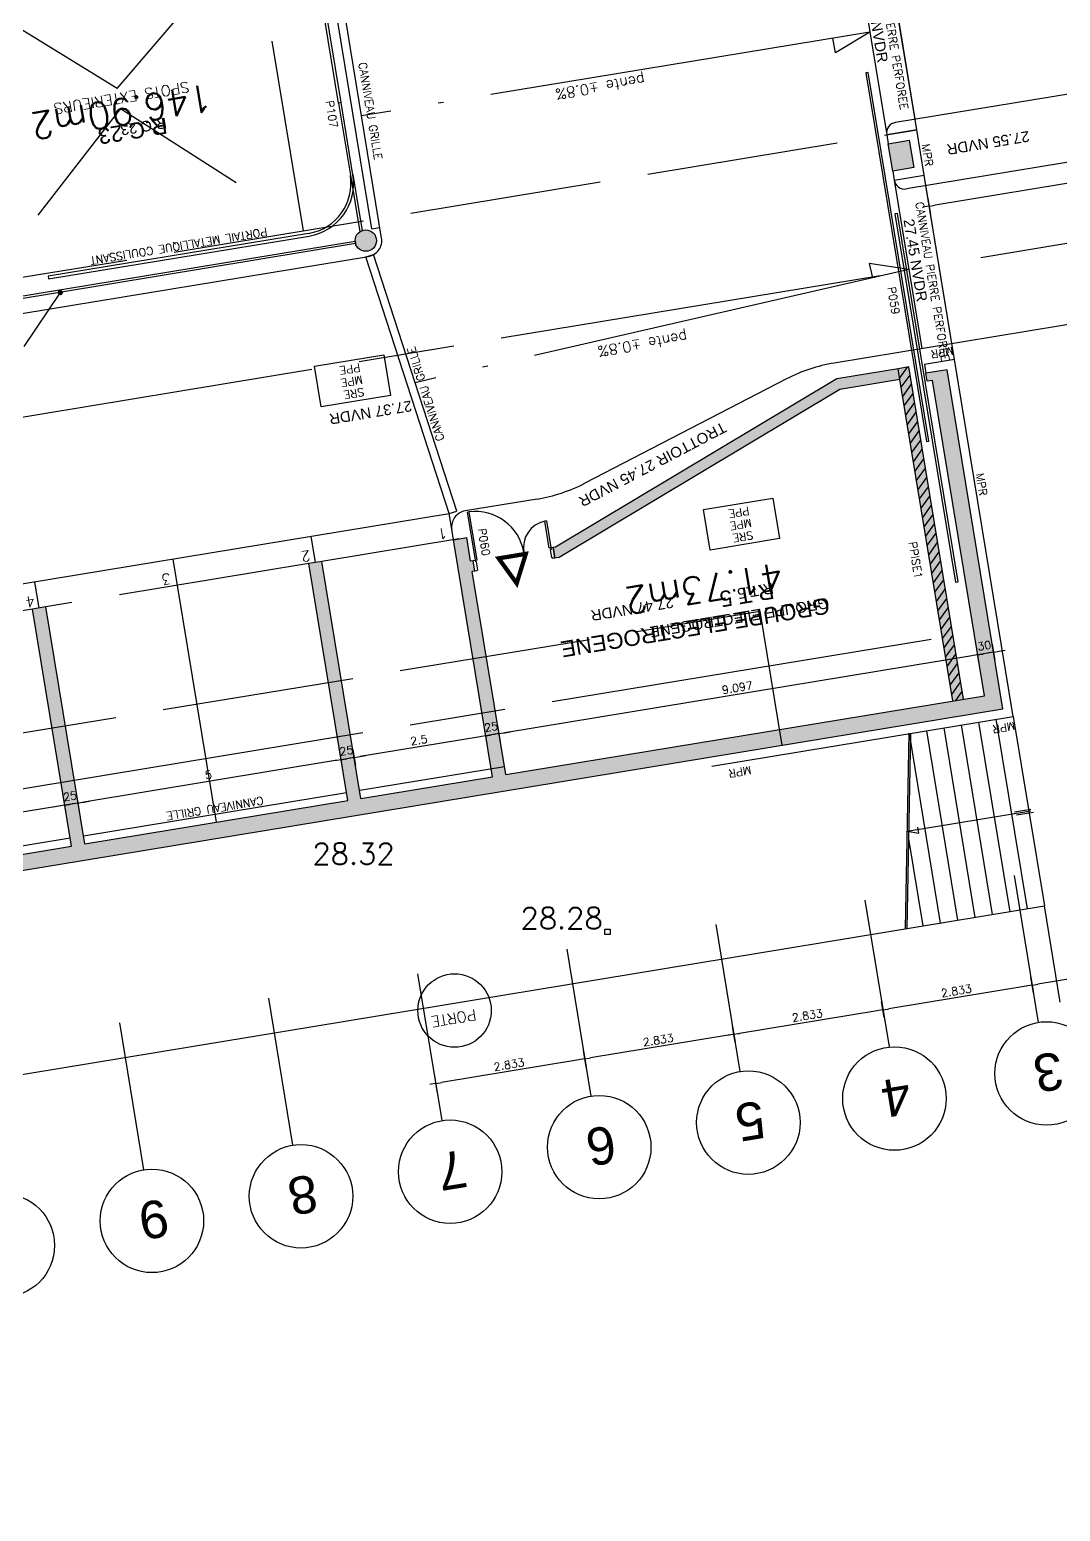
# Model space of a CAD drawing. Header units: millimetres. Extents: x 33240 to 33395, y 51607 to 51720.
# Drawn here: x 33359.2 to 33378.53, y 51626.06 to 51653.83 of the extents above; entities that cross this region are included whole.
import ezdxf
from ezdxf.enums import TextEntityAlignment as Align

# ---------------------------------------------------------------- set-up
doc = ezdxf.new("R2010")
doc.units = ezdxf.units.MM
doc.header["$LTSCALE"] = 0.3
doc.header["$MEASUREMENT"] = 0
doc.header["$PDMODE"] = 34
doc.header["$PDSIZE"] = 0.3
for name, pattern in [('ACAD_ISO02W100', [15, 12, -3]), ('ACAD_ISO04W100', [30, 24, -3, 0, -3]), ('ACAD_ISO08W100', [36, 24, -3, 6, -3]), ('ACAD_ISO13W100', [36, 12, -3, 12, -3, 0, -3, 0, -3])]:
    doc.linetypes.add(name, pattern=pattern)
doc.layers.get('0').update_dxf_attribs({"linetype": 'CONTINUOUS'})
doc.layers.get('DEFPOINTS').update_dxf_attribs({"linetype": 'CONTINUOUS'})
for name, color, linetype in [('00-TRAMES-BAT', 7, 'ACAD_ISO08W100'), ('01-TREMIE-ESCAL-ASC', 4, 'CONTINUOUS'), ('02-MURS-MACONNERIE', 241, 'CONTINUOUS'), ('02-MURS-PORTEUR', 1, 'CONTINUOUS'), ('02-MURS-POTEAU', 6, 'CONTINUOUS'), ('05-MEN-EXT', 142, 'CONTINUOUS'), ('05-MEN-EXT-NUM', 3, 'CONTINUOUS'), ('07-REVT.PIERRE', 21, 'CONTINUOUS'), ('09-COT-EXT', 4, 'CONTINUOUS'), ('09-COT-INT', 7, 'CONTINUOUS'), ('10-ANN-ALTITUDE', 152, 'CONTINUOUS'), ('10-ANN-ALTITUDE-GEO', 152, 'CONTINUOUS'), ('10-ANN-NOMENCLATURE', 3, 'CONTINUOUS'), ('10-ANN-NOMPIECE', 3, 'CONTINUOUS'), ('10-ANN-NOMPIECE-CODE', 171, 'CONTINUOUS'), ('10-ANN-SURF', 62, 'CONTINUOUS'), ('10-ANN-TEXTE', 3, 'CONTINUOUS'), ('11-RES-ELECTRICITE', 71, 'CONTINUOUS'), ('11-RES-EP', 150, 'ACAD_ISO13W100'), ('11-RES-ISOL-FEU', 2, 'CONTINUOUS'), ('12-ESP-JARDI', 73, 'CONTINUOUS'), ('13-VOIE', 31, 'CONTINUOUS'), ('14-HACH-MACONNERIE', 4, 'CONTINUOUS'), ('14-HACH-MURS', 253, 'CONTINUOUS'), ('14-HACH-POTEAU', 251, 'CONTINUOUS')]:
    doc.layers.add(name, color=color, linetype=linetype)
doc.styles.add('ANN', font='romans.shx')
doc.styles.add('COT', font='romans.shx')
doc.styles.add('NDP', font='ARIAL.TTF')
doc.styles.add('NIV', font='ARIAL.TTF', dxfattribs={"height": 0.2})
doc.styles.add('ROMANS', font='romans.shx', dxfattribs={"height": 0.2})
doc.styles.add('SURF', font='romans.shx', dxfattribs={"height": 0.5})
doc.styles.add('TRAME', font='ARIAL.TTF')
doc.dimstyles.new('COTEXT', dxfattribs={"dimtxt": 0.15, "dimasz": 0.11, "dimexe": 0, "dimexo": 0, "dimgap": 0.05, "dimtad": 1, "dimdec": 3, "dimdsep": 46, "dimtxsty": 'COT', "dimblk1": 'COTBLOC', "dimblk2": 'COTBLOC', "dimsah": 1, "dimcen": -0.1, "dimse1": 1, "dimse2": 1, "dimadec": 0, "dimazin": 0, "dimtfac": 1, "dimtdec": 3, "dimtmove": 2, "dimatfit": 3, "dimldrblk": 'COTBLOC', "dimfxl": 1, "dimtolj": 1, "dimarcsym": 0})

# ---------------------------------------------------------------- blocks, each defined once
blk = doc.blocks.new('BL7', base_point=(1.5, 1))
blk.add_lwpolyline([(1, 0.5), (1, 1.5), (2, 1.5), (2, 0.5), (1, 0.5)])
blk = doc.blocks.new('COTBLOC')
for p, q in [((-0.76, 0), (-0.99, 0)), ((0, 0), (-0.76, 0)), ((0, -1.3608), (0, 1.3608)), ((0, 0), (0.76, 0)), ((0.76, 0), (0.99, 0))]:
    blk.add_line(p, q)
at = {"const_width": 0.15}
blk.add_lwpolyline([(-0.1, 0, 1), (0.1, 0, 1)], format="xyb", close=True, dxfattribs=at)
blk = doc.blocks.new('*D89')
at = {"layer": '09-COT-EXT', "color": 0, "lineweight": -2}
blk.add_line((33369.502, 51634.525), (33366.923, 51634.1), dxfattribs=at)
at = {"layer": 'DEFPOINTS', "color": 0}
for p in [(33369.439, 51635.582), (33366.644, 51635.122), (33366.815, 51634.082)]:
    blk.add_point(p, dxfattribs=at)
at = {"layer": '09-COT-EXT', "color": 0, "lineweight": -2, "xscale": 0.11, "yscale": 0.11, "zscale": 0.11}
for p, rotation in [((33369.61, 51634.543), 9.350573668692412), ((33366.815, 51634.082), 189.3505736686924)]:
    blk.add_blockref('COTBLOC', p, dxfattribs=dict(at, rotation=rotation))
at = {"layer": '09-COT-EXT', "color": 0, "insert": (33368.192, 51634.436), "char_height": 0.15, "attachment_point": 5, "rotation": 9.3506, "style": 'COT'}
blk.add_mtext('\\A1;2.833', dxfattribs=at)
blk = doc.blocks.new('*D90')
at = {"layer": '09-COT-EXT', "color": 0, "lineweight": -2}
blk.add_line((33380.685, 51636.366), (33378.106, 51635.941), dxfattribs=at)
at = {"layer": 'DEFPOINTS', "color": 0}
for p in [(33380.622, 51637.424), (33377.826, 51636.963), (33377.998, 51635.924)]:
    blk.add_point(p, dxfattribs=at)
at = {"layer": '09-COT-EXT', "color": 0, "lineweight": -2, "xscale": 0.11, "yscale": 0.11, "zscale": 0.11}
for p, rotation in [((33380.793, 51636.384), 9.350573668692412), ((33377.998, 51635.924), 189.3505736686924)]:
    blk.add_blockref('COTBLOC', p, dxfattribs=dict(at, rotation=rotation))
at = {"layer": '09-COT-EXT', "color": 0, "insert": (33379.375, 51636.277), "char_height": 0.15, "attachment_point": 5, "rotation": 9.3506, "style": 'COT'}
blk.add_mtext('\\A1;2.833', dxfattribs=at)
blk = doc.blocks.new('*D91')
at = {"layer": '09-COT-EXT', "color": 0, "lineweight": -2}
blk.add_line((33375.093, 51635.445), (33372.515, 51635.021), dxfattribs=at)
at = {"layer": 'DEFPOINTS', "color": 0}
for p in [(33375.031, 51636.503), (33372.235, 51636.043), (33372.406, 51635.003)]:
    blk.add_point(p, dxfattribs=at)
at = {"layer": '09-COT-EXT', "color": 0, "lineweight": -2, "xscale": 0.11, "yscale": 0.11, "zscale": 0.11}
for p, rotation in [((33375.202, 51635.463), 9.350573668692412), ((33372.406, 51635.003), 189.3505736686924)]:
    blk.add_blockref('COTBLOC', p, dxfattribs=dict(at, rotation=rotation))
at = {"layer": '09-COT-EXT', "color": 0, "insert": (33373.784, 51635.356), "char_height": 0.15, "attachment_point": 5, "rotation": 9.3506, "style": 'COT'}
blk.add_mtext('\\A1;2.833', dxfattribs=at)
blk = doc.blocks.new('*D92')
at = {"layer": '09-COT-EXT', "color": 0, "lineweight": -2}
blk.add_line((33372.298, 51634.985), (33369.719, 51634.56), dxfattribs=at)
at = {"layer": 'DEFPOINTS', "color": 0}
for p in [(33372.235, 51636.043), (33369.439, 51635.582), (33369.61, 51634.543)]:
    blk.add_point(p, dxfattribs=at)
at = {"layer": '09-COT-EXT', "color": 0, "lineweight": -2, "xscale": 0.11, "yscale": 0.11, "zscale": 0.11}
for p, rotation in [((33372.406, 51635.003), 9.350573668692412), ((33369.61, 51634.543), 189.3505736686924)]:
    blk.add_blockref('COTBLOC', p, dxfattribs=dict(at, rotation=rotation))
at = {"layer": '09-COT-EXT', "color": 0, "insert": (33370.988, 51634.896), "char_height": 0.15, "attachment_point": 5, "rotation": 9.3506, "style": 'COT'}
blk.add_mtext('\\A1;2.833', dxfattribs=at)
blk = doc.blocks.new('*D93')
at = {"layer": '09-COT-EXT', "color": 0, "lineweight": -2}
blk.add_line((33377.889, 51635.906), (33375.31, 51635.481), dxfattribs=at)
at = {"layer": 'DEFPOINTS', "color": 0}
for p in [(33377.826, 51636.963), (33375.031, 51636.503), (33375.202, 51635.463)]:
    blk.add_point(p, dxfattribs=at)
at = {"layer": '09-COT-EXT', "color": 0, "lineweight": -2, "xscale": 0.11, "yscale": 0.11, "zscale": 0.11}
for p, rotation in [((33377.998, 51635.924), 9.350573668692412), ((33375.202, 51635.463), 189.3505736686924)]:
    blk.add_blockref('COTBLOC', p, dxfattribs=dict(at, rotation=rotation))
at = {"layer": '09-COT-EXT', "color": 0, "insert": (33376.579, 51635.817), "char_height": 0.15, "attachment_point": 5, "rotation": 9.3506, "style": 'COT'}
blk.add_mtext('\\A1;2.833', dxfattribs=at)
blk = doc.blocks.new('SMP2')
blk.add_lwpolyline([(-1.315, 0), (0, 0), (0, -0.77), (-1.315, -0.77)], close=True)
at = {"style": 'ROMANS'}
for tag, p in [('SOLS', (-0.646, -0.148)), ('FAUX-PLAFONDS', (-0.646, -0.61)), ('PAROIS', (-0.643, -0.377))]:
    blk.add_attdef(tag, text='', height=0.15, dxfattribs=at).set_placement(p, align=Align.MIDDLE)
blk = doc.blocks.new('MVP95')
for p, q in [((0.045, -0.03), (0.045, 0.915)), ((0.075, 0.915), (0.045, 0.915)), ((0.075, 0), (0.075, 0.915)), ((1.475, 0.515), (1.445, 0.515)), ((1.445, 0), (1.445, 0.515)), ((1.475, 0.515), (1.475, -0.03)), ((0, -0.2), (0, 0)), ((0.075, 0), (0, 0)), ((0.045, -0.2), (0, -0.2)), ((0.06, -0.03), (0.045, -0.03)), ((0.045, -0.2), (0.045, -0.185)), ((0.06, -0.185), (0.045, -0.185)), ((0.06, -0.185), (0.06, -0.03)), ((1.52, 0), (1.445, 0)), ((1.46, -0.03), (1.46, -0.185)), ((1.475, -0.03), (1.46, -0.03)), ((1.475, -0.185), (1.46, -0.185)), ((1.475, -0.185), (1.475, -0.2)), ((1.52, -0.2), (1.475, -0.2)), ((1.52, 0), (1.52, -0.2))]:
    blk.add_line(p, q)
for centre, radius, start, end in [((0.045, 0), 0.915, 359.9692, 88.1212), ((1.475, 0.001), 0.515, 93.3395, 180.0973)]:
    blk.add_arc(centre, radius, start, end)
blk = doc.blocks.new('*D130')
at = {"layer": '09-COT-INT', "color": 0, "lineweight": -2}
for p, q in [((33376.87, 51642.097), (33376.761, 51642.079)), ((33377.274, 51642.163), (33376.978, 51642.115)), ((33377.383, 51642.181), (33377.491, 51642.199))]:
    blk.add_line(p, q, dxfattribs=at)
at = {"layer": 'DEFPOINTS', "color": 0}
for p in [(33376.978, 51642.115), (33377.104, 51641.348), (33377.449, 51641.1)]:
    blk.add_point(p, dxfattribs=at)
at = {"layer": '09-COT-INT', "color": 0, "lineweight": -2, "xscale": 0.11, "yscale": 0.11, "zscale": 0.11}
for p, rotation in [((33376.978, 51642.115), 9.350573668281081), ((33377.274, 51642.163), 189.350573668281)]:
    blk.add_blockref('COTBLOC', p, dxfattribs=dict(at, rotation=rotation))
at = {"layer": '09-COT-INT', "color": 0, "insert": (33377.102, 51642.287), "char_height": 0.15, "attachment_point": 5, "rotation": 9.3506, "style": 'COT'}
blk.add_mtext('\\A1;30', dxfattribs=at)
blk = doc.blocks.new('*D131')
at = {"layer": '09-COT-INT', "color": 0, "lineweight": -2}
blk.add_line((33376.87, 51642.097), (33368.111, 51640.655), dxfattribs=at)
at = {"layer": 'DEFPOINTS', "color": 0}
for p in [(33377.104, 51641.348), (33368.002, 51640.637), (33368.129, 51639.87)]:
    blk.add_point(p, dxfattribs=at)
at = {"layer": '09-COT-INT', "color": 0, "lineweight": -2, "xscale": 0.11, "yscale": 0.11, "zscale": 0.11}
for p, rotation in [((33376.978, 51642.115), 9.350573668281061), ((33368.002, 51640.637), 189.350573668281)]:
    blk.add_blockref('COTBLOC', p, dxfattribs=dict(at, rotation=rotation))
at = {"layer": '09-COT-INT', "color": 0, "insert": (33372.47, 51641.499), "char_height": 0.15, "attachment_point": 5, "rotation": 9.3506, "style": 'COT'}
blk.add_mtext('\\A1;9.097', dxfattribs=at)
blk = doc.blocks.new('*D132')
at = {"layer": '09-COT-INT', "color": 0, "lineweight": -2}
for p, q in [((33367.647, 51640.578), (33367.539, 51640.56)), ((33368.002, 51640.637), (33367.756, 51640.596)), ((33368.111, 51640.655), (33368.219, 51640.672))]:
    blk.add_line(p, q, dxfattribs=at)
at = {"layer": 'DEFPOINTS', "color": 0}
for p in [(33367.756, 51640.596), (33368.129, 51639.87), (33367.882, 51639.829)]:
    blk.add_point(p, dxfattribs=at)
at = {"layer": '09-COT-INT', "color": 0, "lineweight": -2, "xscale": 0.11, "yscale": 0.11, "zscale": 0.11}
for p, rotation in [((33367.756, 51640.596), 9.350573668281081), ((33368.002, 51640.637), 189.350573668281)]:
    blk.add_blockref('COTBLOC', p, dxfattribs=dict(at, rotation=rotation))
at = {"layer": '09-COT-INT', "color": 0, "insert": (33367.855, 51640.764), "char_height": 0.15, "attachment_point": 5, "rotation": 9.3506, "style": 'COT'}
blk.add_mtext('\\A1;25', dxfattribs=at)
blk = doc.blocks.new('*D133')
at = {"layer": '09-COT-INT', "color": 0, "lineweight": -2}
blk.add_line((33367.647, 51640.578), (33365.397, 51640.208), dxfattribs=at)
at = {"layer": 'DEFPOINTS', "color": 0}
for p in [(33365.289, 51640.19), (33367.882, 51639.829), (33365.415, 51639.423)]:
    blk.add_point(p, dxfattribs=at)
at = {"layer": '09-COT-INT', "color": 0, "lineweight": -2, "xscale": 0.11, "yscale": 0.11, "zscale": 0.11}
for p, rotation in [((33367.756, 51640.596), 9.350573668281061), ((33365.289, 51640.19), 189.350573668281)]:
    blk.add_blockref('COTBLOC', p, dxfattribs=dict(at, rotation=rotation))
at = {"layer": '09-COT-INT', "color": 0, "insert": (33366.502, 51640.516), "char_height": 0.15, "attachment_point": 5, "rotation": 9.3506, "style": 'COT'}
blk.add_mtext('\\A1;2.5', dxfattribs=at)
blk = doc.blocks.new('*D134')
at = {"layer": '09-COT-INT', "color": 0, "lineweight": -2}
for p, q in [((33365.289, 51640.19), (33365.042, 51640.149)), ((33365.397, 51640.208), (33365.506, 51640.226)), ((33364.934, 51640.131), (33364.825, 51640.114))]:
    blk.add_line(p, q, dxfattribs=at)
at = {"layer": 'DEFPOINTS', "color": 0}
for p in [(33365.042, 51640.149), (33365.168, 51639.382), (33365.415, 51639.423)]:
    blk.add_point(p, dxfattribs=at)
at = {"layer": '09-COT-INT', "color": 0, "lineweight": -2, "xscale": 0.11, "yscale": 0.11, "zscale": 0.11}
for p, rotation in [((33365.042, 51640.149), 9.350573668281081), ((33365.289, 51640.19), 189.350573668281)]:
    blk.add_blockref('COTBLOC', p, dxfattribs=dict(at, rotation=rotation))
at = {"layer": '09-COT-INT', "color": 0, "insert": (33365.141, 51640.318), "char_height": 0.15, "attachment_point": 5, "rotation": 9.3506, "style": 'COT'}
blk.add_mtext('\\A1;25', dxfattribs=at)
blk = doc.blocks.new('*D135')
at = {"layer": '09-COT-INT', "color": 0, "lineweight": -2}
blk.add_line((33364.934, 51640.131), (33360.217, 51639.355), dxfattribs=at)
at = {"layer": 'DEFPOINTS', "color": 0}
for p in [(33360.109, 51639.337), (33365.168, 51639.382), (33360.235, 51638.57)]:
    blk.add_point(p, dxfattribs=at)
at = {"layer": '09-COT-INT', "color": 0, "lineweight": -2, "xscale": 0.11, "yscale": 0.11, "zscale": 0.11}
for p, rotation in [((33365.042, 51640.149), 9.350573668281061), ((33360.109, 51639.337), 189.350573668281)]:
    blk.add_blockref('COTBLOC', p, dxfattribs=dict(at, rotation=rotation))
at = {"layer": '09-COT-INT', "color": 0, "insert": (33362.555, 51639.866), "char_height": 0.15, "attachment_point": 5, "rotation": 9.3506, "style": 'COT'}
blk.add_mtext('\\A1;5', dxfattribs=at)
blk = doc.blocks.new('*D136')
at = {"layer": '09-COT-INT', "color": 0, "lineweight": -2}
for p, q in [((33360.109, 51639.337), (33359.862, 51639.296)), ((33360.217, 51639.355), (33360.326, 51639.373)), ((33359.753, 51639.278), (33359.645, 51639.261))]:
    blk.add_line(p, q, dxfattribs=at)
at = {"layer": 'DEFPOINTS', "color": 0}
for p in [(33359.862, 51639.296), (33359.988, 51638.529), (33360.235, 51638.57)]:
    blk.add_point(p, dxfattribs=at)
at = {"layer": '09-COT-INT', "color": 0, "lineweight": -2, "xscale": 0.11, "yscale": 0.11, "zscale": 0.11}
for p, rotation in [((33359.862, 51639.296), 9.350573668281081), ((33360.109, 51639.337), 189.350573668281)]:
    blk.add_blockref('COTBLOC', p, dxfattribs=dict(at, rotation=rotation))
at = {"layer": '09-COT-INT', "color": 0, "insert": (33359.961, 51639.465), "char_height": 0.15, "attachment_point": 5, "rotation": 9.3506, "style": 'COT'}
blk.add_mtext('\\A1;25', dxfattribs=at)
blk = doc.blocks.new('*D137')
at = {"layer": '09-COT-INT', "color": 0, "lineweight": -2}
blk.add_line((33359.753, 51639.278), (33355.037, 51638.502), dxfattribs=at)
at = {"layer": 'DEFPOINTS', "color": 0}
for p in [(33354.928, 51638.484), (33359.988, 51638.529), (33355.055, 51637.717)]:
    blk.add_point(p, dxfattribs=at)
at = {"layer": '09-COT-INT', "color": 0, "lineweight": -2, "xscale": 0.11, "yscale": 0.11, "zscale": 0.11}
for p, rotation in [((33359.862, 51639.296), 9.350573668281061), ((33354.928, 51638.484), 189.350573668281)]:
    blk.add_blockref('COTBLOC', p, dxfattribs=dict(at, rotation=rotation))
at = {"layer": '09-COT-INT', "color": 0, "insert": (33357.375, 51639.013), "char_height": 0.15, "attachment_point": 5, "rotation": 9.3506, "style": 'COT'}
blk.add_mtext('\\A1;5', dxfattribs=at)
blk = doc.blocks.new('*D165')
at = {"layer": '09-COT-INT', "color": 0, "lineweight": -2}
blk.add_line((33383.855, 51651.804), (33376.179, 51650.54), dxfattribs=at)
at = {"layer": 'DEFPOINTS', "color": 0}
for p in [(33383.9, 51652.205), (33376.007, 51650.905), (33376.07, 51650.522)]:
    blk.add_point(p, dxfattribs=at)
at = {"layer": '09-COT-INT', "color": 0, "lineweight": -2, "xscale": 0.11, "yscale": 0.11, "zscale": 0.11}
for p, rotation in [((33383.963, 51651.822), 9.350573668281061), ((33376.07, 51650.522), 189.350573668281)]:
    blk.add_blockref('COTBLOC', p, dxfattribs=dict(at, rotation=rotation))
at = {"layer": '09-COT-INT', "color": 0, "insert": (33379.996, 51651.295), "char_height": 0.15, "attachment_point": 5, "rotation": 9.3506, "style": 'COT'}
blk.add_mtext('\\A1;8', dxfattribs=at)
blk = doc.blocks.new('CF1H')
at = {"const_width": 0.0004}
blk.add_lwpolyline([(-0.00129, 0), (0.00129, 0), (0, 0.00258)], close=True, dxfattribs=at)

msp = doc.modelspace()

# ---------------------------------------------------------------- hatches: boundary and pattern name
at = {"layer": '14-HACH-MACONNERIE', "ltscale": 10}
h = msp.add_hatch(dxfattribs=at)
h.set_pattern_fill('ANSI31', color=256, style=0)
h.set_pattern_definition([(234.35057367, (57785.36794, 108093.83487), (0.1015747861, -0.07285302208), [])])
h.paths.add_polyline_path([(33376.5124, 51641.2502), (33376.7097, 51641.2827), (33375.6847, 51647.5079), (33375.4873, 51647.4754), (33375.5206, 51647.2736)])
at = {"layer": '14-HACH-MURS', "ltscale": 10}
h = msp.add_hatch(color=256, dxfattribs=at)
h.paths.add_polyline_path([(33317.4796, 51636.0903), (33317.2823, 51636.0578), (33318.0134, 51631.6176), (33313.0798, 51630.8053), (33312.3487, 51635.2455), (33312.102, 51635.2048), (33312.8332, 51630.7646), (33307.8996, 51629.9523), (33307.1685, 51634.3925), (33306.9218, 51634.3519), (33307.6529, 51629.9116), (33302.7194, 51629.0993), (33301.9882, 51633.5395), (33301.7415, 51633.4989), (33302.4727, 51629.0587), (33297.5391, 51628.2463), (33296.808, 51632.6865), (33296.5613, 51632.6459), (33297.2924, 51628.2057), (33293.3819, 51627.5617), (33293.0171, 51629.7767), (33292.7211, 51629.728), (33293.1346, 51627.217), (33318.2595, 51631.3541)])
h.paths.add_polyline_path([(33354.8863, 51637.3852), (33354.1064, 51642.1214), (33353.9091, 51642.0889), (33354.6402, 51637.6487), (33349.5093, 51636.8038), (33348.7782, 51641.244), (33348.5315, 51641.2034), (33349.2626, 51636.7632), (33344.3291, 51635.9508), (33343.5979, 51640.391), (33343.3513, 51640.3504), (33344.0824, 51635.9102), (33339.1488, 51635.0979), (33338.4177, 51639.5381), (33338.171, 51639.4974), (33338.9022, 51635.0572), (33333.9686, 51634.2449), (33333.2375, 51638.6851), (33332.9908, 51638.6444), (33333.7219, 51634.2042), (33328.7884, 51633.3919), (33328.0572, 51637.8321), (33327.8105, 51637.7915), (33328.5417, 51633.3512), (33323.6081, 51632.5389), (33322.877, 51636.9791), (33322.6303, 51636.9385), (33323.3614, 51632.4983), (33318.4279, 51631.6859), (33317.6967, 51636.1261), (33317.4994, 51636.0936), (33318.2793, 51631.3574)])
h.paths.add_polyline_path([(33376.0083, 51647.3889), (33376.0327, 51647.2409), (33376.1314, 51647.2572), (33377.1044, 51641.3477), (33368.1286, 51639.8697), (33367.5025, 51643.6724), (33367.5518, 51643.6805), (33367.5193, 51643.8778), (33367.47, 51643.8697), (33367.3975, 51644.31), (33367.1508, 51644.2693), (33367.882, 51639.8291), (33365.4152, 51639.4229), (33364.684, 51643.8631), (33364.4374, 51643.8225), (33365.1685, 51639.3823), (33360.2349, 51638.5699), (33359.5038, 51643.0102), (33359.2571, 51642.9695), (33359.9883, 51638.5293), (33355.0547, 51637.717), (33354.3236, 51642.1572), (33354.1262, 51642.1247), (33354.9061, 51637.3884), (33377.4492, 51641.1005), (33376.403, 51647.4539)])
h.paths.add_polyline_path([(33375.5206, 51647.2736), (33374.395, 51647.0882), (33369.1311, 51643.9405), (33369.0516, 51643.9274), (33369.0191, 51644.1248), (33369.0611, 51644.1317), (33374.3357, 51647.2858), (33375.4873, 51647.4754)])
h.paths.add_polyline_path([(33293.1346, 51627.217), (33286.1312, 51626.0638), (33276.9489, 51627.6187), (33267.5835, 51626.4718), (33266.0816, 51635.5929), (33278.0892, 51637.5701), (33278.021, 51637.9845), (33281.0255, 51638.4792), (33280.98, 51638.7556), (33281.1773, 51638.7881), (33281.2228, 51638.5117), (33285.6417, 51639.2393), (33285.6742, 51639.0421), (33280.1058, 51638.1253), (33280.1242, 51638.0138), (33279.9268, 51637.9813), (33279.9085, 51638.0928), (33278.2508, 51637.8199), (33278.319, 51637.4052), (33266.4101, 51635.4442), (33267.8328, 51626.8046), (33276.9558, 51627.9218), (33286.1319, 51626.368), (33293.0858, 51627.513)])
at = {"layer": '14-HACH-POTEAU', "ltscale": 10}
h = msp.add_hatch(color=256, dxfattribs=at)
edge = h.paths.add_edge_path()
edge.add_arc((33358.657, 51648.7478), 0.2, 0, 360)
h.paths.add_polyline_path([(33375.6946, 51651.756), (33375.7791, 51651.2429), (33375.3844, 51651.1779), (33375.2999, 51651.691)])
edge = h.paths.add_edge_path()
edge.add_arc((33365.5062, 51649.8756), 0.2, 0, 360)
edge = h.paths.add_edge_path()
edge.add_arc((33353.1636, 51647.8432), 0.2, 99.35057, 279.14774)
edge.add_arc((33353.184, 51647.8466), 0.2, 279.5534, 459.35057)
edge.add_line((33353.2165, 51647.6493), (33353.1515, 51648.044))
edge.add_line((33353.1318, 51648.0407), (33353.1968, 51647.646))

# ---------------------------------------------------------------- linework, layer by layer
at = {"layer": '00-TRAMES-BAT'}
for p, q in [((33375.1503, 51649.2148), (33349.3806, 51644.9715)), ((33376.1041, 51642.4043), (33288.269, 51627.941))]:
    msp.add_line(p, q, dxfattribs=at)
at = {"layer": '00-TRAMES-BAT', "color": 3, "linetype": 'Continuous'}
for p, q in [((33377.6591, 51637.9793), (33378.1124, 51635.2264)), ((33374.8634, 51637.519), (33375.3167, 51634.766)), ((33372.0677, 51637.0586), (33372.521, 51634.3057)), ((33369.272, 51636.5983), (33369.7253, 51633.8454)), ((33366.4763, 51636.1379), (33366.9296, 51633.385)), ((33363.6806, 51635.6776), (33364.1339, 51632.9247)), ((33360.8849, 51635.2172), (33361.3382, 51632.4643))]:
    msp.add_line(p, q, dxfattribs=at)
for centre in [(33378.2699, 51634.2696), (33375.4171, 51633.7998), (33372.6785, 51633.3489), (33369.8829, 51632.8885), (33367.0872, 51632.4282), (33364.2915, 51631.9678), (33361.4958, 51631.5075), (33358.7001, 51631.0472)]:
    msp.add_circle(centre, 0.9697, dxfattribs=at)
at = {"layer": '01-TREMIE-ESCAL-ASC'}
for p, q in [((33376.0165, 51640.6922), (33376.6014, 51637.1401)), ((33376.3421, 51640.7459), (33376.927, 51637.1937)), ((33376.6677, 51640.7995), (33377.2526, 51637.2473)), ((33376.9933, 51640.8531), (33377.5782, 51637.3009)), ((33377.3189, 51640.9067), (33377.9038, 51637.3546)), ((33377.6445, 51640.9603), (33378.2295, 51637.4082)), ((33375.6909, 51640.6386), (33376.2758, 51637.0865)), ((33375.6577, 51638.8089), (33375.8719, 51638.7695)), ((33375.8719, 51638.7695), (33375.8532, 51638.8833)), ((33375.6814, 51638.6648), (33375.9501, 51637.0329))]:
    msp.add_line(p, q, dxfattribs=at)
at = {"layer": '01-TREMIE-ESCAL-ASC', "linetype": 'ACAD_ISO04W100'}
for p, q in [((33375.6873, 51640.6435), (33375.621, 51636.9841)), ((33375.7173, 51640.643), (33375.651, 51636.9836)), ((33375.6577, 51638.8089), (33377.9717, 51639.19)), ((33377.6687, 51639.1705), (33377.9776, 51639.2213)), ((33377.7055, 51639.1157), (33378.0217, 51639.1678))]:
    msp.add_line(p, q, dxfattribs=at)
at = {"layer": '02-MURS-MACONNERIE', "linetype": 'Continuous'}
for p, q in [((33375.6847, 51647.5079), (33375.4873, 51647.4754)), ((33376.7097, 51641.2827), (33375.6847, 51647.5079)), ((33376.5124, 51641.2502), (33375.5206, 51647.2736))]:
    msp.add_line(p, q, dxfattribs=at)
at = {"layer": '02-MURS-PORTEUR', "color": 4, "linetype": 'ACAD_ISO02W100'}
for p, q in [((33364.3362, 51650.0579), (33363.3474, 51656.0631)), ((33353.0301, 51648.1963), (33375.8347, 51651.9513)), ((33367.2495, 51644.2856), (33364.684, 51643.8631)), ((33364.4374, 51643.8225), (33359.5038, 51643.0102)), ((33281.785, 51627.9272), (33372.8915, 51642.929)), ((33359.2571, 51642.9695), (33354.3236, 51642.1572)), ((33372.8915, 51642.929), (33373.305, 51640.4181))]:
    msp.add_line(p, q, dxfattribs=at)
at = {"layer": '02-MURS-PORTEUR', "color": 4, "linetype": 'Continuous'}
for p, q in [((33365.8022, 51649.9244), (33365.0567, 51654.4521)), ((33353.2328, 51647.5506), (33365.555, 51649.5796)), ((33354.0451, 51642.617), (33367.0697, 51644.7617)), ((33367.1185, 51644.4657), (33367.0697, 51644.7617)), ((33364.5607, 51643.8428), (33364.4796, 51644.3352)), ((33361.8895, 51643.9087), (33362.7017, 51638.9761)), ((33359.3805, 51642.9898), (33359.2994, 51643.4822))]:
    msp.add_line(p, q, dxfattribs=at)
at = {"layer": '02-MURS-PORTEUR'}
for p, q in [((33375.4873, 51647.4754), (33374.3357, 51647.2858)), ((33375.5206, 51647.2736), (33375.4873, 51647.4754)), ((33376.403, 51647.4539), (33376.0083, 51647.3889)), ((33376.0327, 51647.2409), (33376.0083, 51647.3889)), ((33377.4492, 51641.1005), (33376.403, 51647.4539)), ((33374.3357, 51647.2858), (33369.0611, 51644.1317)), ((33374.395, 51647.0882), (33369.1311, 51643.9405)), ((33375.5206, 51647.2736), (33374.395, 51647.0882)), ((33376.1314, 51647.2572), (33376.0327, 51647.2409)), ((33377.1044, 51641.3477), (33376.1314, 51647.2572)), ((33367.1508, 51644.2693), (33367.3975, 51644.31)), ((33367.47, 51643.8697), (33367.3975, 51644.31)), ((33367.882, 51639.8291), (33367.1508, 51644.2693)), ((33369.0611, 51644.1317), (33369.0191, 51644.1248)), ((33369.0516, 51643.9274), (33369.0191, 51644.1248)), ((33364.684, 51643.8631), (33364.4374, 51643.8225)), ((33365.1685, 51639.3823), (33364.4374, 51643.8225)), ((33365.4152, 51639.4229), (33364.684, 51643.8631)), ((33367.5193, 51643.8778), (33367.47, 51643.8697)), ((33367.5518, 51643.6805), (33367.5193, 51643.8778)), ((33369.1311, 51643.9405), (33369.0516, 51643.9274)), ((33367.5518, 51643.6805), (33367.5025, 51643.6724)), ((33368.1286, 51639.8697), (33367.5025, 51643.6724)), ((33359.5038, 51643.0102), (33359.2571, 51642.9695)), ((33359.9883, 51638.5293), (33359.2571, 51642.9695)), ((33360.2349, 51638.5699), (33359.5038, 51643.0102)), ((33368.1286, 51639.8697), (33376.6111, 51641.2665)), ((33376.6111, 51641.2665), (33377.1044, 51641.3477)), ((33354.9061, 51637.3884), (33377.4492, 51641.1005)), ((33365.4152, 51639.4229), (33367.882, 51639.8291)), ((33360.2349, 51638.5699), (33365.1685, 51639.3823)), ((33355.0547, 51637.717), (33359.9883, 51638.5293))]:
    msp.add_line(p, q, dxfattribs=at)
at = {"layer": '02-MURS-PORTEUR', "color": 4, "linetype": 'Continuous'}
msp.add_arc((33365.5062, 51649.8756), 0.3, 279.34014, 9.35057, dxfattribs=at)
at = {"layer": '02-MURS-POTEAU'}
msp.add_line((33375.3519, 51651.3753), (33375.3519, 51651.3753), dxfattribs=at)
msp.add_lwpolyline([(33375.6946, 51651.756), (33375.7791, 51651.2429), (33375.3844, 51651.1779), (33375.2999, 51651.691)], close=True, dxfattribs=at)
msp.add_circle((33365.5062, 51649.8756), 0.2, dxfattribs=at)
at = {"layer": '05-MEN-EXT', "linetype": 'ACAD_ISO02W100'}
for p, q in [((33364.9937, 51652.4527), (33364.3999, 51656.059)), ((33365.043, 51652.4608), (33364.4492, 51656.0672)), ((33365.216, 51651.1027), (33365.3911, 51650.0392)), ((33365.2653, 51651.1108), (33365.4378, 51650.0635))]:
    msp.add_line(p, q, dxfattribs=at)
at = {"layer": '05-MEN-EXT'}
for p, q in [((33365.043, 51652.4608), (33364.9937, 51652.4527)), ((33364.9937, 51652.4527), (33365.216, 51651.1027)), ((33365.2653, 51651.1108), (33365.043, 51652.4608)), ((33364.433, 51650.011), (33359.5497, 51649.2069)), ((33359.5578, 51649.1576), (33364.4411, 51649.9616)), ((33359.5497, 51649.2069), (33359.5578, 51649.1576))]:
    msp.add_line(p, q, dxfattribs=at)
at = {"layer": '05-MEN-EXT', "color": 3}
msp.add_line((33359.0975, 51647.8929), (33359.7786, 51648.903), dxfattribs=at)
at = {"layer": '05-MEN-EXT'}
for points in [[(33374.9277, 51653.0258), (33374.8784, 51653.0176), (33376.0155, 51646.1119), (33376.0648, 51646.12)], [(33375.4727, 51650.3863), (33375.4233, 51650.3782), (33376.5605, 51643.4725), (33376.6098, 51643.4806)], [(33365.3048, 51649.8678), (33365.3129, 51649.8185), (33358.8584, 51648.7556), (33358.8503, 51648.805)]]:
    msp.add_lwpolyline(points, close=True, dxfattribs=at)
at = {"layer": '05-MEN-EXT', "color": 3, "const_width": 0.05}
msp.add_lwpolyline([(33359.8023, 51648.9111, -1), (33359.7549, 51648.895, -1)], format="xyb", close=True, dxfattribs=at)
at = {"layer": '05-MEN-EXT'}
for radius in [0.95, 1]:
    msp.add_arc((33364.2786, 51650.9484), radius, 279.35057, 9.35057, dxfattribs=at)
at = {"layer": '07-REVT.PIERRE', "color": 4, "linetype": 'ACAD_ISO02W100'}
for p, q in [((33375.8347, 51651.9513), (33374.8743, 51657.7838)), ((33376.5431, 51647.6493), (33375.9745, 51651.1028))]:
    msp.add_line(p, q, dxfattribs=at)
at = {"layer": '07-REVT.PIERRE'}
for p, q in [((33376.5431, 51647.6493), (33375.9807, 51647.5567)), ((33377.6445, 51640.9603), (33376.5431, 51647.6493)), ((33375.9807, 51647.5567), (33376.0083, 51647.3889)), ((33371.9947, 51640.03), (33377.6445, 51640.9603))]:
    msp.add_line(p, q, dxfattribs=at)
msp.add_lwpolyline([(33375.3844, 51651.1779), (33375.412, 51651.0102), (33375.9745, 51651.1028), (33375.8347, 51651.9513), (33375.2723, 51651.8587), (33375.2999, 51651.691)], dxfattribs=at)
at = {"layer": '10-ANN-TEXTE', "linetype": 'ACAD_ISO04W100'}
for p, q in [((33374.9555, 51653.7828), (33365.4253, 51652.2135)), ((33384.144, 51650.7251), (33376.2507, 51649.4254)), ((33375.6882, 51649.3328), (33366.4317, 51647.2131))]:
    msp.add_line(p, q, dxfattribs=at)
at = {"layer": '10-ANN-TEXTE'}
for p, q in [((33374.9555, 51653.7828), (33374.3098, 51653.3972)), ((33374.3098, 51653.3972), (33374.265, 51653.6691)), ((33375.6882, 51649.3328), (33374.9446, 51649.4452)), ((33374.9446, 51649.4452), (33375.0062, 51649.1766))]:
    msp.add_line(p, q, dxfattribs=at)
msp.add_circle((33367.1701, 51635.4481), 0.6887, dxfattribs=at)
at = {"layer": '11-RES-ELECTRICITE'}
for p, q in [((33360.8464, 51652.7279), (33362.4692, 51654.6263)), ((33360.8464, 51652.7279), (33358.7526, 51654.0143)), ((33360.9087, 51652.3494), (33359.3555, 51650.3526)), ((33360.9087, 51652.3494), (33363.0721, 51650.9646))]:
    msp.add_line(p, q, dxfattribs=at)
at = {"layer": '11-RES-EP', "linetype": 'Continuous'}
for p, q in [((33374.6712, 51655.5095), (33375.2723, 51651.8587)), ((33375.2336, 51655.6022), (33375.8022, 51652.1487)), ((33365.6217, 51650.0973), (33364.9069, 51654.4382)), ((33375.3, 51651.6908), (33375.3, 51651.6908)), ((33375.412, 51651.0102), (33375.932, 51647.8527)), ((33376.4944, 51647.9453), (33376.007, 51650.9054)), ((33365.6217, 51650.0973), (33365.7697, 51650.1217)), ((33365.5083, 51649.5719), (33365.6509, 51649.6182)), ((33367.2124, 51644.808), (33365.6509, 51649.6182)), ((33367.0697, 51644.7617), (33365.5083, 51649.5719)), ((33367.0697, 51644.7617), (33367.2124, 51644.808)), ((33368.1043, 51640.0178), (33365.3908, 51639.5709)), ((33365.1441, 51639.5303), (33360.2106, 51638.718)), ((33359.9639, 51638.6773), (33355.0303, 51637.865))]:
    msp.add_line(p, q, dxfattribs=at)
at = {"layer": '11-RES-ISOL-FEU', "linetype": 'ACAD_ISO02W100', "const_width": 0.2}
msp.add_lwpolyline([(33367.5356, 51643.7792), (33367.3876, 51643.7548), (33368.0462, 51639.7548), (33376.6273, 51641.1678), (33375.603, 51647.3885), (33374.36, 51647.1838), (33369.0961, 51644.0361), (33369.0354, 51644.0261)], dxfattribs=at)
at = {"layer": '12-ESP-JARDI'}
for p in [(33318.8067, 51627.6235), (33378.5258, 51635.6083)]:
    msp.add_line(p, (33378.2295, 51637.4082), dxfattribs=at)
at = {"layer": '13-VOIE'}
for p, q in [((33383.6956, 51653.4484), (33375.4372, 51652.0885)), ((33383.9003, 51652.2052), (33375.6419, 51650.8453)), ((33385.6351, 51649.4505), (33374.2869, 51647.5818)), ((33373.3962, 51647.2864), (33369.6116, 51645.329)), ((33368.7209, 51645.0336), (33367.3658, 51644.8104)), ((33367.1508, 51644.2693), (33367.1185, 51644.4657))]:
    msp.add_line(p, q, dxfattribs=at)
for centre, radius, start, end in [((33375.4697, 51651.8912), 0.2, 99.35057, 189.45196), ((33375.6094, 51651.0427), 0.2, 189.24919, 279.35057), ((33374.7743, 51644.6217), 3, 99.35057, 117.34794), ((33368.2334, 51647.9937), 3, 279.35057, 297.34794), ((33367.4145, 51644.5144), 0.3, 99.35057, 189.35057)]:
    msp.add_arc(centre, radius, start, end, dxfattribs=at)

# ---------------------------------------------------------------- block references
at = {"layer": '05-MEN-EXT', "rotation": 9.35057366745839}
msp.add_blockref('MVP95', (33367.5193, 51643.8778), dxfattribs=at)
at = {"layer": '10-ANN-ALTITUDE-GEO', "linetype": 'Continuous', "xscale": 0.09999999999854481, "yscale": 0.09999999999854481}
msp.add_blockref('BL7', (33370.0353, 51636.9203), dxfattribs=at)
at = {"layer": '10-ANN-TEXTE', "rotation": 189.350573668281}
for p in [(33364.6692, 51646.7619), (33371.9635, 51644.0777)]:
    msp.add_blockref('SMP2', p, dxfattribs=at).add_auto_attribs({'SOLS': 'SRE', 'PAROIS': 'MPE', 'FAUX-PLAFONDS': 'PPE'})
at = {"layer": '11-RES-ISOL-FEU', "linetype": 'Continuous', "xscale": 199.9999999999998, "yscale": 200, "zscale": 200, "rotation": 189.3505736683658}
msp.add_blockref('CF1H', (33368.2511, 51643.9637), dxfattribs=at)

# ---------------------------------------------------------------- texts
at = {"layer": '00-TRAMES-BAT', "color": 3, "linetype": 'Continuous', "style": 'TRAME'}
for s, p in [('3', (33378.5164, 51634.6845)), ('4', (33375.6635, 51634.2147)), ('5', (33372.925, 51633.7638)), ('6', (33370.1293, 51633.3034)), ('7', (33367.3336, 51632.8431)), ('8', (33364.5379, 51632.3827)), ('9', (33361.7423, 51631.9224))]:
    msp.add_text(s, height=0.7, rotation=189.3506, dxfattribs=at).set_placement(p)
at = {"layer": '05-MEN-EXT', "color": 3, "style": 'ANN'}
msp.add_text('PORTAIL METALLIQUE COULISSANT', height=0.15, rotation=189.35057, dxfattribs=at).set_placement((33363.6457, 51650.118))
at = {"layer": '05-MEN-EXT-NUM', "style": 'ANN'}
for s, p in [('P107', (33364.7494, 51652.4883)), ('P059', (33375.2862, 51648.9966)), ('P060', (33367.6069, 51644.4724))]:
    msp.add_text(s, height=0.15, rotation=279.35057, dxfattribs=at).set_placement(p)
at = {"layer": '10-ANN-ALTITUDE', "style": 'NIV'}
for s, rotation, p in [('27.45 NVDR', 279.35057, (33374.8482, 51654.7428)), ('27.55 NVDR', 189.35057, (33377.9307, 51651.9317)), ('27.45 NVDR', 279.35057, (33375.5856, 51650.2645)), ('27.37 NVDR', 189.35057, (33366.3531, 51646.8802)), ('TROTTOIR 27.45 NVDR', 207.7074, (33372.1972, 51646.4841)), ('27.47 NVDR', 189.35057, (33371.2581, 51643.1984))]:
    msp.add_text(s, height=0.2, rotation=rotation, dxfattribs=at).set_placement(p)
at = {"layer": '10-ANN-ALTITUDE-GEO', "linetype": 'Continuous', "style": 'ANN'}
msp.add_text('28.32', height=0.4, dxfattribs=at).set_placement((33364.5046, 51638.1836))
msp.add_text('28.28', height=0.4, dxfattribs=at).set_placement((33369.9493, 51636.9786), align=Align.RIGHT)
at = {"layer": '10-ANN-NOMENCLATURE', "color": 171, "style": 'NDP'}
for s, p in [('R.C.23', (33361.7531, 51652.1827)), ('R.T.5', (33373.1319, 51643.4647))]:
    msp.add_text(s, height=0.3, rotation=189.3506, dxfattribs=at).set_placement(p)
at = {"layer": '10-ANN-NOMENCLATURE', "style": 'NDP'}
msp.add_text('GROUPE ELECTROGENE', height=0.3, rotation=189.3506, dxfattribs=at).set_placement((33374.1719, 51643.188))
at = {"layer": '10-ANN-NOMPIECE', "style": 'NDP'}
msp.add_text('GROUPE ELECTROGENE', height=0.2, rotation=189.3506, dxfattribs=at).set_placement((33374.1719, 51643.188))
at = {"layer": '10-ANN-NOMPIECE-CODE', "style": 'NDP'}
for s, p in [('R.C.23', (33361.7531, 51652.1827)), ('R.T.5', (33373.1319, 51643.4647))]:
    msp.add_text(s, height=0.2, rotation=189.3506, dxfattribs=at).set_placement(p)
at = {"layer": '10-ANN-SURF', "style": 'SURF'}
for s, p in [('146.90m2', (33362.5759, 51652.8129)), ('41.73m2', (33373.2882, 51643.8475))]:
    msp.add_text(s, height=0.5, rotation=189.35057, dxfattribs=at).set_placement(p)
at = {"layer": '10-ANN-TEXTE', "style": 'ANN'}
for s, height, rotation, p in [('pente %%P0.8%', 0.2, 189.35057, (33370.7223, 51652.9872)), ('MPR', 0.15, 279.35057, (33375.9275, 51651.6761)), ('pente %%P0.8%', 0.2, 189.35057, (33371.5158, 51648.1683)), ('MPR', 0.15, 189.35057, (33376.5086, 51647.8854)), ('MPR', 0.15, 279.35057, (33376.9439, 51645.5039)), ('1', 0.2, 189.35057, (33367.0134, 51644.4985)), ('2', 0.2, 189.35057, (33364.4479, 51644.0761)), ('PPISE1', 0.15, 279.35057, (33375.6836, 51644.2227)), ('3', 0.2, 189.35057, (33361.8331, 51643.6455)), ('4', 0.2, 189.35057, (33359.283, 51643.2256)), ('MPR', 0.15, 189.35057, (33377.6655, 51640.859)), ('MPR', 0.15, 189.35057, (33372.7166, 51640.0291))]:
    msp.add_text(s, height=height, rotation=rotation, dxfattribs=at).set_placement(p)
at = {"layer": '10-ANN-TEXTE', "insert": (33367.5885, 51635.2743), "char_height": 0.2, "width": 0.64536, "attachment_point": 1, "rotation": 189.35057, "style": 'ANN'}
msp.add_mtext('PORTE', dxfattribs=at)
at = {"layer": '11-RES-ELECTRICITE', "style": 'ANN'}
msp.add_text('SPOTS EXTERIEURS', height=0.2, rotation=189.35057, dxfattribs=at).set_placement((33362.1771, 51652.8571))
at = {"layer": '11-RES-EP', "style": 'ANN'}
for s, rotation, p in [('CANNIVEAU PIERRE PERFOREE', 279.35057, (33375.04, 51655.2962)), ('CANNIVEAU GRILLE', 279.35057, (33365.3685, 51653.2032)), ('CANNIVEAU PIERRE PERFOREE', 279.35057, (33375.8109, 51650.5881)), ('CANNIVEAU GRILLE', 107.66842, (33366.9812, 51646.1463))]:
    msp.add_text(s, height=0.15, rotation=rotation, dxfattribs=at).set_placement(p)
at = {"layer": '11-RES-EP', "linetype": 'Continuous', "style": 'ANN'}
msp.add_text('CANNIVEAU GRILLE', height=0.15, rotation=189.35057, dxfattribs=at).set_placement((33363.5739, 51639.4603))

# ---------------------------------------------------------------- dimensions: what is measured, and where the dimension line sits
at = {"layer": '09-COT-EXT'}
for base, p1, p2, picture, middle in [((33377.9976, 51635.9236), (33380.6221, 51637.4236), (33377.8264, 51636.9632), '*D90', (33379.3751, 51636.2771)), ((33375.2019, 51635.4633), (33377.8264, 51636.9632), (33375.0307, 51636.5029), '*D93', (33376.5794, 51635.8168)), ((33372.4062, 51635.0029), (33375.0307, 51636.5029), (33372.235, 51636.0425), '*D91', (33373.7837, 51635.3564)), ((33369.6105, 51634.5426), (33372.235, 51636.0425), (33369.4393, 51635.5822), '*D92', (33370.988, 51634.8961)), ((33366.8148, 51634.0822), (33369.4393, 51635.5822), (33366.6436, 51635.1218), '*D89', (33368.1923, 51634.4358))]:
    dim = msp.add_linear_dim(base=base, p1=p1, p2=p2, angle=9.35057, dimstyle='COTEXT', dxfattribs=at)
    dim.commit()
    dim.dimension.update_dxf_attribs({"geometry": picture, "text_midpoint": middle})
at = {"layer": '09-COT-INT'}
for base, p1, p2, picture, middle in [((33376.0701, 51650.5222), (33383.9003, 51652.2052), (33376.007, 51650.9054), '*D165', (33379.9964, 51651.2954)), ((33368.0023, 51640.6367), (33377.1044, 51641.3477), (33368.1286, 51639.8697), '*D131', (33372.4699, 51641.499)), ((33365.2889, 51640.1899), (33367.882, 51639.8291), (33365.4152, 51639.4229), '*D133', (33366.502, 51640.5163)), ((33360.1086, 51639.3369), (33365.1685, 51639.3823), (33360.2349, 51638.5699), '*D135', (33362.5551, 51639.8664)), ((33354.9284, 51638.4839), (33359.9883, 51638.5293), (33355.0547, 51637.717), '*D137', (33357.3749, 51639.0134))]:
    dim = msp.add_linear_dim(base=base, p1=p1, p2=p2, angle=189.35057, dimstyle='COTEXT', dxfattribs=at)
    dim.commit()
    dim.dimension.update_dxf_attribs({"geometry": picture, "text_midpoint": middle})
for base, p1, p2, text, picture, middle in [((33376.9781, 51642.1147), (33377.4492, 51641.1005), (33377.1044, 51641.3477), '30', '*D130', (33377.1018, 51642.2871)), ((33367.7557, 51640.5961), (33368.1286, 51639.8697), (33367.882, 51639.8291), '25', '*D132', (33367.8546, 51640.7644)), ((33365.0422, 51640.1493), (33365.4152, 51639.4229), (33365.1685, 51639.3823), '25', '*D134', (33365.1412, 51640.3176)), ((33359.862, 51639.2963), (33360.2349, 51638.5699), (33359.9883, 51638.5293), '25', '*D136', (33359.9609, 51639.4646))]:
    dim = msp.add_linear_dim(base=base, p1=p1, p2=p2, angle=189.35057, text=text, dimstyle='COTEXT', dxfattribs=at)
    dim.commit()
    dim.dimension.update_dxf_attribs({"geometry": picture, "text_midpoint": middle})

doc.saveas('drawing.dxf')
